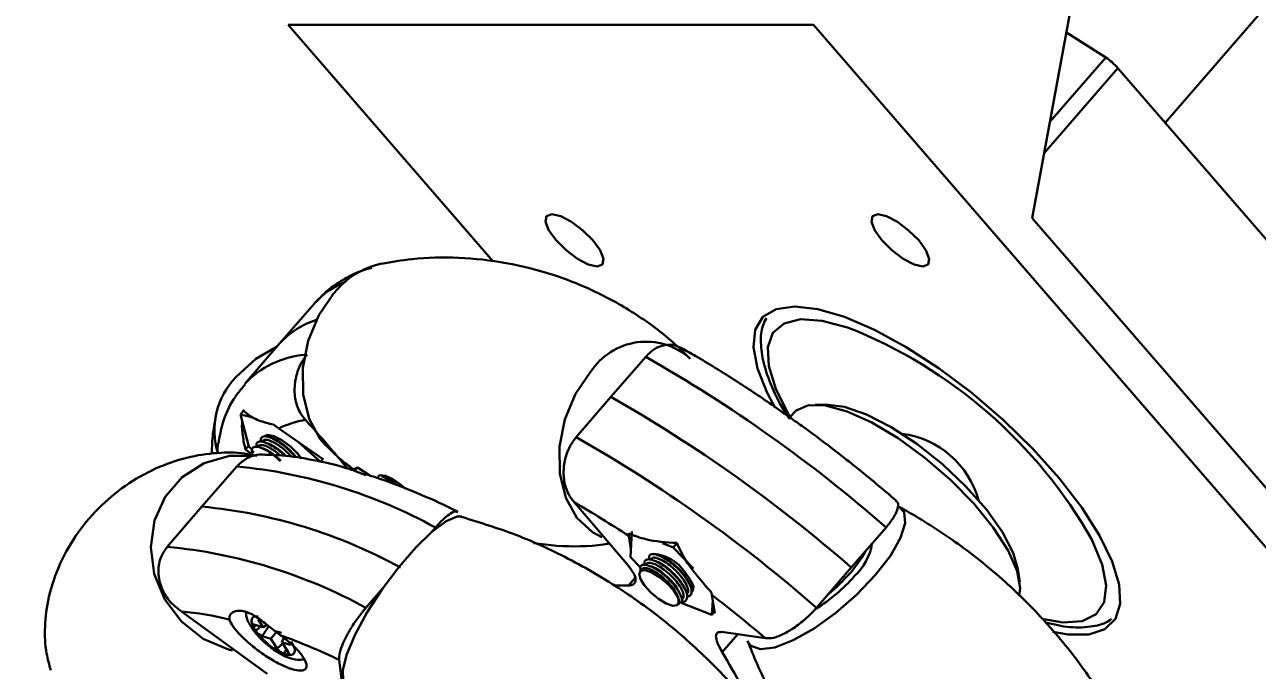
# Model space of a CAD drawing. Header units: millimetres. Extents: x 786 to 1380, y -734 to -314.
# Drawn here: x 928.73 to 958.05, y -459.8 to -444.45 of the extents above; entities that cross this region are included whole.
import ezdxf

# ---------------------------------------------------------------- set-up
doc = ezdxf.new("R2010")
doc.units = ezdxf.units.MM
doc.header["$PDSIZE"] = -1
doc.layers.add('粗实线层', color=7, linetype='Continuous', lineweight=15)
doc.dimstyles.new('ISO-25', dxfattribs={"dimtxt": 2.5, "dimasz": 2.5, "dimexe": 1.25, "dimexo": 0.625, "dimtad": 1, "dimtxsty": 'Standard', "dimcen": 2.5, "dimadec": 0, "dimazin": 0, "dimtfac": 1, "dimtmove": 0, "dimatfit": 3, "dimfxl": 1, "dimarcsym": 0})

# ---------------------------------------------------------------- blocks, each defined once
blk = doc.blocks.new('*D119')
at = {"layer": 'Defpoints', "color": 0, "transparency": 16777216}
for p in [(979.669, -367.216), (886.729, -550.315), (979.686, -550.307)]:
    blk.add_point(p, dxfattribs=at)
at = {"layer": '粗实线层', "color": 0, "lineweight": -2, "transparency": 16777216}
for p, q in [((979.669, -367.216), (884.712, -367.225)), ((886.713, -371.304), (886.72, -455.204)), ((886.728, -546.235), (886.721, -462.335)), ((979.686, -550.307), (884.729, -550.315))]:
    blk.add_line(p, q, dxfattribs=at)
at = {"layer": '粗实线层', "color": 0, "transparency": 16777216}
for points in [[(887.393, -371.304), (886.033, -371.304), (886.712, -367.224)], [(887.408, -546.235), (886.048, -546.235), (886.729, -550.315)]]:
    blk.add_solid(points, dxfattribs=at)
at = {"layer": '粗实线层', "color": 0, "lineweight": 15, "transparency": 16777216, "insert": (886.721, -458.77), "char_height": 3.5, "attachment_point": 5}
blk.add_mtext('366,18', dxfattribs=at)

msp = doc.modelspace()

# ---------------------------------------------------------------- linework, layer by layer
at = {"layer": '粗实线层', "color": 8, "linetype": 'Continuous', "lineweight": 30}
for p, q in [((955.8612, -446.7848), (964.2482, -437.1003)), ((953.1193, -446.7659), (954.4455, -445.2346)), ((954.7352, -445.4846), (952.983, -447.5079)), ((943.2493, -457.6072), (943.0933, -457.7874)), ((934.1746, -458.7849), (934.2362, -458.728)), ((934.2281, -458.8663), (934.3425, -458.7606)), ((934.5349, -458.7522), (934.3819, -458.9893)), ((934.738, -459.2853), (934.8678, -459.1655)), ((935.0479, -459.1936), (935.0838, -459.138)), ((945.6943, -458.945), (945.3253, -459.371)), ((934.959, -459.3043), (934.8919, -459.4083)), ((934.9702, -459.4323), (935.0061, -459.3767))]:
    msp.add_line(p, q, dxfattribs=at)
at = {"layer": '粗实线层', "color": 7, "linetype": 'Continuous', "lineweight": 30}
for p, q in [((954.8361, -437.4202), (952.6996, -449.0504)), ((939.8725, -450.087), (934.9944, -444.4542)), ((934.9944, -444.4542), (947.4944, -444.4542)), ((947.4944, -444.4542), (961.579, -460.7177)), ((954.4455, -445.2346), (953.5099, -444.6398)), ((963.9733, -456.1518), (954.7352, -445.4846)), ((952.6996, -449.0504), (962.1914, -460.0106)), ((935.62, -451.0822), (934.7931, -452.037)), ((935.6409, -451.0584), (935.62, -451.0822)), ((934.7931, -452.037), (933.9661, -452.9919)), ((943.502, -452.3493), (942.6751, -453.3041)), ((942.6751, -453.3041), (941.8482, -454.2589)), ((933.8618, -453.7233), (933.9296, -453.645)), ((947.8428, -453.4875), (947.5366, -453.4875)), ((934.062, -454.4844), (933.8618, -453.7233)), ((933.8618, -453.7233), (934.1368, -453.7818)), ((947.0377, -453.6698), (946.9019, -453.8266)), ((934.7743, -454.0536), (934.6491, -453.9601)), ((935.8358, -454.7922), (934.7743, -454.0536)), ((934.0572, -454.4661), (933.9833, -454.5515)), ((934.1415, -454.5555), (934.062, -454.4844)), ((935.2412, -454.3764), (935.7674, -454.8474)), ((933.9833, -454.5515), (934.1085, -454.645)), ((934.1826, -454.5948), (934.155, -454.6266)), ((935.7674, -454.8474), (935.8177, -454.7894)), ((932.9466, -455.9117), (933.7735, -454.9569)), ((936.644, -454.9795), (936.5245, -455.0372)), ((936.5489, -455.0547), (936.8468, -455.1643)), ((936.644, -454.9795), (936.5762, -455.0578)), ((936.9405, -455.1722), (936.644, -454.9795)), ((932.9466, -455.9117), (932.1197, -456.8665)), ((941.8077, -455.8117), (943.0955, -457.3215)), ((938.3985, -456.5231), (938.4994, -456.4065)), ((943.0939, -456.5505), (943.0994, -456.6073)), ((943.1418, -457.1094), (943.1747, -456.4999)), ((948.3943, -457.3617), (949.2212, -456.4069)), ((943.0994, -456.6073), (943.152, -456.9198)), ((943.9063, -456.7838), (944.1592, -456.8819)), ((944.1592, -456.8819), (944.2455, -456.7822)), ((944.1592, -456.8819), (944.6381, -457.381)), ((943.3719, -457.3492), (943.1418, -457.1094)), ((943.4155, -457.3956), (943.3665, -457.4522)), ((948.3943, -457.3617), (947.5674, -458.3166)), ((952.4006, -457.6999), (952.3568, -457.3968)), ((936.8456, -458.3162), (937.2528, -457.846)), ((943.0933, -457.7874), (942.7359, -457.7838)), ((945.0749, -458.0089), (945.0695, -457.9521)), ((945.1483, -458.4443), (945.0749, -458.0089)), ((944.2736, -458.2378), (944.3196, -458.1848)), ((944.38, -458.1928), (944.2942, -458.1814)), ((945.0778, -458.483), (944.35, -458.2006)), ((945.0965, -458.137), (945.0778, -458.483)), ((934.4946, -459.8846), (932.4563, -458.4044)), ((934.2831, -458.5931), (934.406, -458.7801)), ((945.0778, -458.483), (945.1423, -458.4086)), ((945.122, -458.4319), (945.1483, -458.4443)), ((934.1405, -458.8055), (934.1457, -458.8129)), ((934.1746, -458.7849), (934.2245, -458.8608)), ((934.406, -458.7801), (934.2036, -458.718)), ((934.2245, -458.8608), (934.2281, -458.8663)), ((934.406, -458.7801), (934.4932, -458.7204)), ((934.5843, -459.0514), (934.7262, -458.8783)), ((934.8406, -458.9134), (934.6672, -458.8602)), ((945.3077, -458.891), (946.354, -459.0372)), ((934.3819, -458.9893), (934.5843, -459.0514)), ((934.5843, -459.0514), (934.738, -459.2853)), ((934.8455, -459.1315), (934.895, -459.0296)), ((934.9992, -459.3655), (934.8455, -459.1315)), ((934.8455, -459.1315), (935.0479, -459.1936)), ((935.0769, -459.1267), (935.0733, -459.1212)), ((934.853, -459.3909), (934.8919, -459.4083)), ((934.8919, -459.4083), (934.9702, -459.4323)), ((934.9702, -459.4323), (934.9999, -459.4359)), ((936.213, -459.5567), (936.3226, -460.4453))]:
    msp.add_line(p, q, dxfattribs=at)
at = {"layer": '粗实线层', "color": 7, "linetype": 'Continuous', "lineweight": 30, "flags": 128}
for points in [[(941.2733, -448.962), (941.4815, -449.0091), (941.7396, -449.1433), (942.0083, -449.344), (942.2466, -449.5808), (942.4184, -449.8175), (942.4974, -450.0183), (942.4716, -450.1524), (942.345, -450.1995), (942.1368, -450.1524), (941.8787, -450.0183), (941.61, -449.8175), (941.3716, -449.5808), (941.1999, -449.344), (941.1209, -449.1433), (941.1467, -449.0091), (941.2733, -448.962)], [(950.095, -450.1995), (949.8868, -450.1524), (949.6287, -450.0183), (949.36, -449.8175), (949.1216, -449.5808), (948.9499, -449.344), (948.8709, -449.1433), (948.8967, -449.0091), (949.0233, -448.962), (949.2315, -449.0091), (949.4896, -449.1433), (949.7583, -449.344), (949.9966, -449.5808), (950.1684, -449.8175), (950.2474, -450.0183), (950.2216, -450.1524), (950.095, -450.1995)], [(936.0875, -450.8363), (935.7268, -451.3601), (935.4731, -451.967), (935.3451, -452.6121), (935.3523, -453.2474), (935.4942, -453.826), (935.7603, -454.3048), (935.8884, -454.4511)], [(946.5793, -453.5592), (946.3941, -453.2096), (946.1607, -452.625), (946.0646, -452.1188), (946.1087, -451.7071), (946.2917, -451.4032), (946.6078, -451.2169), (947.0467, -451.1541)], [(947.0467, -451.1541), (947.5943, -451.2169), (948.2331, -451.4032), (948.9425, -451.7071), (949.6997, -452.1188), (950.4804, -452.625), (951.2594, -453.2096), (952.0118, -453.8536), (952.7134, -454.5364), (953.3415, -455.2361), (953.8761, -455.9302), (954.3, -456.5963), (954.5994, -457.2131), (954.7649, -457.7607), (954.791, -458.2215), (954.6769, -458.5807), (954.4264, -458.8268), (954.0474, -458.9519), (953.5521, -458.9519), (953.1855, -458.887)], [(933.7608, -452.825), (934.2298, -452.3982), (934.7347, -452.1044)], [(942.4562, -456.6354), (942.2363, -456.5211), (941.8657, -456.1776), (941.5996, -455.6988), (941.4577, -455.1202), (941.4505, -454.4849), (941.5785, -453.8398), (941.8322, -453.2329), (942.1929, -452.7091)], [(947.0377, -453.6698), (947.0848, -453.6231), (947.3722, -453.5001), (947.7832, -453.5088), (948.2956, -453.6489), (948.8818, -453.9127), (949.5102, -454.2861), (950.1469, -454.7489), (950.7576, -455.2762), (951.3094, -455.8395)], [(952.3568, -457.3968), (952.2466, -457.0123), (951.9905, -456.5188), (951.6082, -455.9817), (951.1218, -455.4321), (950.5596, -454.9021), (949.9543, -454.4224), (949.341, -454.0209), (948.7555, -453.7209), (948.2316, -453.5399), (947.8428, -453.4875)], [(935.3171, -454.7639), (935.2289, -454.6535), (935.0493, -454.4786), (934.8493, -454.3322), (934.6592, -454.2367), (934.5081, -454.2064), (934.4234, -454.2404)], [(933.6712, -459.3343), (933.5761, -459.3095), (932.9774, -459.0511), (932.4592, -458.6439), (932.06, -458.1178), (931.8096, -457.5121), (931.7263, -456.8715), (931.8165, -456.2437), (932.0733, -455.6752), (932.4778, -455.2081), (933, -454.877), (933.6012, -454.7066), (934.1621, -454.7001)], [(937.774, -455.4741), (937.6685, -455.3824), (937.4835, -455.2552), (937.3132, -455.1783), (937.1836, -455.1633), (937.127, -455.1924)], [(949.533, -455.9188), (949.6513, -456.0424), (949.6789, -456.3015), (949.5666, -456.6559), (949.3227, -457.0793), (948.9654, -457.5404)], [(951.3094, -455.8395), (951.7725, -456.4085), (952.122, -456.9525), (952.339, -457.4422), (952.4118, -457.8511), (952.3894, -458.0304)], [(939.1293, -456.1478), (939.0197, -456.1449), (938.7548, -456.2556), (938.4171, -456.5069), (938.0318, -456.8798), (937.6272, -457.347), (937.2336, -457.8735), (936.8799, -458.4206), (936.5926, -458.9474), (936.3928, -459.415), (936.2955, -459.7888), (936.3077, -460.0409), (936.3327, -460.0895)], [(948.7352, -456.9681), (948.6555, -457.1158), (948.3915, -457.4716)], [(944.2942, -458.1814), (944.2528, -458.2547), (944.1455, -458.2657), (943.9886, -458.2126), (943.8061, -458.1035), (943.6257, -457.9551), (943.4749, -457.79), (943.3767, -457.6332), (943.3459, -457.5086), (943.3874, -457.4353), (943.4947, -457.4243), (943.6515, -457.4774), (943.834, -457.5865), (944.0144, -457.7349), (944.1652, -457.9001), (944.2635, -458.0569), (944.2942, -458.1814)], [(943.3842, -457.4515), (943.3683, -457.3538), (943.4119, -457.2969), (943.5097, -457.2925), (943.6501, -457.3417), (943.8166, -457.4397), (943.9896, -457.576), (944.1493, -457.7363), (944.277, -457.9032), (944.3573, -458.0587), (944.38, -458.1928), (944.38, -458.1928)], [(944.6176, -457.917), (944.6222, -457.9112), (944.6359, -457.8076), (944.5721, -457.6558), (944.4404, -457.4791)], [(948.9654, -457.5404), (948.5212, -458.0049), (948.023, -458.4383), (947.5077, -458.8086), (947.0136, -459.0883), (946.5773, -459.2566), (946.2311, -459.301), (946.0008, -459.2183), (945.9265, -459.1117)], [(948.3915, -457.4716), (948.0361, -457.831), (947.8567, -457.9826)], [(934.1553, -458.7374), (934.1559, -458.73), (934.1582, -458.724), (934.1622, -458.7193), (934.1677, -458.7161), (934.1747, -458.7143), (934.1831, -458.714), (934.1928, -458.7153), (934.2036, -458.718)], [(934.9999, -459.4359), (935.0079, -459.4335), (935.0138, -459.4289), (935.0174, -459.4222), (935.0185, -459.4138), (935.0172, -459.4036), (935.0135, -459.392), (935.0075, -459.3792), (934.9992, -459.3655)]]:
    msp.add_lwpolyline(points, dxfattribs=at)
at = {"layer": '粗实线层', "color": 8, "linetype": 'Continuous', "lineweight": 30, "flags": 128}
for points in [[(948.305, -451.6503), (947.7016, -451.4913), (947.1891, -451.4587), (946.7938, -451.5563), (946.5299, -451.7805), (946.4069, -452.1233), (946.4293, -452.5723), (946.5964, -453.1112), (946.902, -453.7205), (946.9549, -453.8098)], [(952.931, -458.5825), (953.4283, -458.663), (953.8842, -458.6304), (954.2154, -458.4687), (954.4097, -458.1839), (954.4602, -457.7863), (954.365, -457.2901), (954.1277, -456.7133), (954.124, -456.7061)]]:
    msp.add_lwpolyline(points, dxfattribs=at)
at = {"layer": '粗实线层', "color": 7, "linetype": 'Continuous', "lineweight": 30}
for centre, radius, start, end in [((953.7112, -446.3784), 1.3592, 41.11748, 57.30245), ((937.653, -452.0882), 2.0044, 102.61325, 141.35304), ((936.2593, -453.3518), 1.9694, 107.4639, 138.11735), ((944.0415, -462.434), 11.5959, 29.60121, 68.42822), ((943.5133, -453.5631), 1.5725, 48.56588, 147.10628), ((926.2969, -482.6592), 34.8527, 48.87143, 60.41892), ((935.0511, -454.092), 1.8083, 135.52187, 197.88192), ((925.4699, -483.614), 34.8527, 48.87143, 60.41892), ((935.8117, -456.1808), 2.3667, 99.80984, 115.99761), ((949.3338, -456.3267), 2.1616, 15.36172, 82.85149), ((924.643, -484.5689), 34.8527, 48.87143, 60.41892), ((932.6388, -467.0844), 12.1805, 61.23949, 84.65456), ((931.8119, -468.0392), 12.1805, 61.23949, 84.65456), ((927.8874, -479.8574), 27.7844, 56.80433, 59.93303), ((930.985, -468.9941), 12.1805, 61.23949, 84.65456), ((947.5796, -456.5811), 1.323, 312.2817, 350.70239), ((943.6115, -458.0222), 0.991, 33.23573, 85.19791), ((945.4712, -454.9602), 3.9686, 301.60025, 319.07395), ((923.6773, -485.9353), 35.1816, 49.8672, 52.54018), ((931.8598, -465.5575), 7.178, 75.99325, 85.23329), ((934.4313, -458.7322), 0.2435, 213.41471, 217.81217), ((934.5023, -458.6809), 0.331, 217.28963, 248.66646), ((929.1082, -474.4492), 16.5004, 64.49552, 69.7972), ((934.9273, -459.2256), 0.1794, 28.06692, 33.45958), ((935.0445, -459.1719), 0.0513, 342.1088, 36.74197), ((935.032, -459.0805), 0.3582, 214.86873, 240.03442)]:
    msp.add_arc(centre, radius, start, end, dxfattribs=at)
at = {"layer": '粗实线层', "color": 8, "linetype": 'Continuous', "lineweight": 30}
for centre, radius, start, end in [((937.0375, -452.3341), 1.8915, 111.19839, 137.59058), ((935.5685, -454.489), 2.1927, 94.68369, 137.06558), ((934.2576, -458.7316), 0.1379, 200.63302, 257.62572), ((934.2626, -458.7546), 0.1291, 210.5891, 259.43921)]:
    msp.add_arc(centre, radius, start, end, dxfattribs=at)
at = {"layer": '粗实线层', "color": 7, "linetype": 'Continuous', "lineweight": 30}
for points, knots in [([(944.5572, -452.3943), (944.4387, -452.2767), (944.0725, -451.9132), (943.35, -451.3679), (942.3774, -450.8086), (941.3114, -450.3792), (940.1905, -450.0953), (939.0555, -449.9722), (938.0502, -449.99), (937.4564, -450.0965), (937.2157, -450.1396)], [0, 0, 0, 0, 0.0651614, 0.2014313, 0.3407143, 0.4819676, 0.6238629, 0.7652237, 0.9048284, 1, 1, 1, 1]), ([(936.9896, -450.2373), (936.9475, -450.2468), (936.7087, -450.3012), (936.3226, -450.4958), (935.9139, -450.764), (935.7234, -450.9808), (935.6592, -451.0538)], [0, 0, 0, 0, 0.0798354, 0.4524966, 0.8155821, 1, 1, 1, 1]), ([(946.3763, -451.429), (946.3459, -451.4846), (946.2501, -451.6594), (946.2298, -452.0234), (946.292, -452.5063), (946.498, -453.07), (946.7122, -453.5163), (946.8872, -453.7753), (946.9131, -453.8137)], [0, 0, 0, 0, 0.089558, 0.2815801, 0.4921654, 0.7231671, 0.9589566, 1, 1, 1, 1]), ([(943.502, -452.3493), (943.5724, -452.2808), (943.713, -452.1438), (943.9612, -452.0569), (944.1852, -452.0541), (944.3048, -452.1248), (944.3543, -452.1541)], [0, 0, 0, 0, 0.266686, 0.5331207, 0.8065454, 1, 1, 1, 1]), ([(946.9291, -453.7902), (946.7688, -453.676), (946.3204, -453.3564), (945.5734, -452.8698), (944.8741, -452.4339), (944.47, -452.2099), (944.3578, -452.1476)], [0, 0, 0, 0, 0.1860966, 0.5207373, 0.8668207, 1, 1, 1, 1]), ([(935.4085, -453.8488), (935.3755, -453.8104), (935.3085, -453.7325), (935.2333, -453.5862), (935.1788, -453.4209), (935.1504, -453.2436), (935.1479, -453.0573), (935.1708, -452.8756), (935.2178, -452.6988), (935.2822, -452.5445), (935.3599, -452.4074), (935.419, -452.3335), (935.449, -452.296)], [0, 0, 0, 0, 0.10633847, 0.21571949, 0.3220759, 0.43171738, 0.53442264, 0.64054659, 0.73619451, 0.83502334, 0.91645993, 1, 1, 1, 1]), ([(933.9715, -453.0055), (933.8757, -453.1211), (933.6494, -453.394), (933.4338, -453.8774), (933.3664, -454.2476), (933.3361, -454.4142)], [0, 0, 0, 0, 0.2876869, 0.6793358, 1, 1, 1, 1]), ([(934.6491, -453.9601), (934.5887, -453.9466), (934.4676, -453.9195), (934.2991, -453.8631), (934.1438, -453.7914), (934.0147, -453.7085), (933.9507, -453.6396), (933.9225, -453.6093)], [0, 0, 0, 0, 0.2059417, 0.4125891, 0.6222476, 0.8334972, 1, 1, 1, 1]), ([(933.2699, -453.8132), (933.2395, -453.9716), (933.1868, -454.2458), (933.1844, -454.5368), (933.1834, -454.6597)], [0, 0, 0, 0, 0.5777947, 1, 1, 1, 1]), ([(933.9036, -453.8823), (933.9024, -453.8986), (933.8928, -454.0254), (933.913, -454.1914), (933.9434, -454.3955), (933.97, -454.4995), (933.9833, -454.5515)], [0, 0, 0, 0, 0.0609021, 0.4748428, 0.7369819, 1, 1, 1, 1]), ([(936.4006, -455.0006), (936.2883, -454.8631), (935.9657, -454.468), (935.6284, -454.0932), (935.4085, -453.8488)], [0, 0, 0, 0, 0.34791072, 1, 1, 1, 1]), ([(949.4504, -455.7578), (949.1406, -455.4955), (948.6773, -455.1034), (947.9431, -454.5311), (947.4135, -454.1292), (947.0397, -453.8676), (946.9291, -453.7902)], [0, 0, 0, 0, 0.3761727, 0.5624549, 0.8705305, 1, 1, 1, 1]), ([(934.3596, -454.3757), (934.3563, -454.3676), (934.3359, -454.3185), (934.3573, -454.2647), (934.4259, -454.23), (934.55, -454.2532), (934.7089, -454.3286), (934.8842, -454.4497), (935.0494, -454.5938), (935.135, -454.696), (935.1736, -454.7422)], [0, 0, 0, 0, 0.0279428, 0.1702043, 0.312526, 0.4549728, 0.5975979, 0.7401762, 0.8825887, 1, 1, 1, 1]), ([(934.5056, -454.2249), (934.5081, -454.2209), (934.5117, -454.215), (934.5184, -454.2119), (934.5205, -454.2109)], [0, 0, 0, 0, 0.6805259, 1, 1, 1, 1]), ([(933.3275, -454.413), (933.323, -454.4458), (933.3127, -454.5224), (933.3158, -454.5993), (933.3278, -454.6402), (933.3279, -454.6404)], [0, 0, 0, 0, 0.4268456, 0.996036, 1, 1, 1, 1]), ([(934.1537, -454.6494), (934.1492, -454.6403), (934.1234, -454.5879), (934.1347, -454.5258), (934.1913, -454.48), (934.3056, -454.4911), (934.4575, -454.5558), (934.6367, -454.6692), (934.7542, -454.7747), (934.8148, -454.8291)], [0, 0, 0, 0, 0.0336537, 0.1927747, 0.3518943, 0.5110883, 0.6704277, 0.8299659, 1, 1, 1, 1]), ([(934.2568, -454.5091), (934.2494, -454.484), (934.2307, -454.421), (934.2703, -454.3683), (934.3624, -454.3564), (934.5022, -454.4004), (934.6688, -454.4957), (934.8152, -454.6028), (934.8917, -454.6799), (934.9149, -454.7032)], [0, 0, 0, 0, 0.1084203, 0.2727555, 0.4368894, 0.6008867, 0.7648186, 0.9287619, 1, 1, 1, 1]), ([(934.2898, -454.4711), (934.2933, -454.4677), (934.3004, -454.4604), (934.32, -454.4505), (934.3458, -454.4459), (934.3771, -454.4474), (934.4118, -454.4531), (934.4513, -454.4647), (934.4946, -454.4821), (934.5401, -454.5033), (934.5886, -454.5301), (934.6388, -454.5616), (934.6898, -454.5962), (934.7414, -454.6354), (934.7851, -454.6712), (934.8031, -454.6872), (934.8084, -454.6919)], [0, 0, 0, 0, 0.0535347, 0.1122305, 0.2257939, 0.2840614, 0.3427575, 0.4563212, 0.5145889, 0.5732851, 0.6868487, 0.7451164, 0.8038127, 0.917376, 0.9756436, 1, 1, 1, 1]), ([(934.3973, -454.3477), (934.3989, -454.3456), (934.407, -454.3355), (934.4253, -454.3274), (934.4511, -454.323), (934.4808, -454.3227), (934.5159, -454.3286), (934.5553, -454.3404), (934.5975, -454.3561), (934.6433, -454.3775), (934.6916, -454.4043), (934.7413, -454.4345), (934.7926, -454.4694), (934.8441, -454.5083), (934.8954, -454.5498), (934.9461, -454.5945), (934.9946, -454.6415), (935.0342, -454.6818), (935.0593, -454.7108), (935.0734, -454.7271)], [0, 0, 0, 0, 0.0228083, 0.1131495, 0.1595021, 0.2061956, 0.2965363, 0.3428887, 0.3895821, 0.4799226, 0.5262749, 0.5729682, 0.663309, 0.7096615, 0.7563548, 0.8466961, 0.8930488, 0.9397424, 1, 1, 1, 1]), ([(934.4033, -454.5305), (934.4048, -454.531), (934.4162, -454.5343), (934.4407, -454.545), (934.4859, -454.5656), (934.5345, -454.5926), (934.5846, -454.6241), (934.6356, -454.6588), (934.6873, -454.6978), (934.7385, -454.7402), (934.7794, -454.7761), (934.8066, -454.8022), (934.8213, -454.8163)], [0, 0, 0, 0, 0.0137478, 0.1024782, 0.1918611, 0.3647955, 0.4535254, 0.5429078, 0.7158422, 0.8045721, 0.8939545, 1, 1, 1, 1]), ([(934.5205, -454.4104), (934.5295, -454.4139), (934.5494, -454.4216), (934.5932, -454.4422), (934.6416, -454.4688), (934.6918, -454.5004), (934.7427, -454.5351), (934.7945, -454.5741), (934.8457, -454.6164), (934.8863, -454.6525), (934.9194, -454.6828), (934.9381, -454.7025), (934.9429, -454.7075)], [0, 0, 0, 0, 0.07333631, 0.16204958, 0.33368936, 0.42175502, 0.51046836, 0.68210882, 0.77017482, 0.85888852, 0.96414448, 1, 1, 1, 1]), ([(934.6085, -454.2796), (934.5987, -454.2763), (934.579, -454.2697), (934.5596, -454.2631), (934.5499, -454.2599)], [0, 0, 0, 0, 0.49991691, 1, 1, 1, 1]), ([(934.6095, -454.2806), (934.6137, -454.2818), (934.6276, -454.2857), (934.655, -454.2974), (934.7002, -454.3182), (934.7488, -454.3451), (934.7989, -454.3766), (934.8499, -454.4113), (934.9016, -454.4503), (934.9528, -454.4927), (934.9936, -454.5287), (935.0453, -454.5774), (935.0945, -454.6283), (935.1379, -454.6778), (935.1672, -454.7129), (935.1831, -454.7351), (935.19, -454.7447)], [0, 0, 0, 0, 0.02625, 0.0877499, 0.149702, 0.2695656, 0.3310657, 0.3930181, 0.512882, 0.5743824, 0.636335, 0.7098383, 0.8296995, 0.8911983, 0.9531495, 1, 1, 1, 1]), ([(935.8858, -454.4416), (936.0017, -454.561), (936.2003, -454.7655), (936.4385, -454.9401), (936.5376, -455.0128)], [0, 0, 0, 0, 0.5837623, 1, 1, 1, 1]), ([(941.8482, -454.2589), (941.7875, -454.3418), (941.6662, -454.5076), (941.5651, -454.8225), (941.5365, -455.1509), (941.5922, -455.4726), (941.6994, -455.69), (941.7857, -455.787), (941.8077, -455.8117)], [0, 0, 0, 0, 0.1762442, 0.3523225, 0.5330201, 0.7249747, 0.929937, 1, 1, 1, 1]), ([(934.2503, -454.706), (934.1801, -454.6897), (933.8958, -454.6237), (933.3671, -454.617), (932.6568, -454.7077), (931.9174, -454.95), (931.1964, -455.3381), (930.5374, -455.866), (929.9784, -456.5132), (929.5514, -457.2521), (929.2899, -458.0135), (929.197, -458.7352), (929.2146, -459.3182), (929.3133, -459.6675), (929.3513, -459.8022)], [0, 0, 0, 0, 0.0254225, 0.1029223, 0.1903414, 0.2846698, 0.3833826, 0.4847825, 0.5875567, 0.6903121, 0.7919365, 0.8779662, 0.9529531, 1, 1, 1, 1]), ([(934.4851, -454.6839), (934.4246, -454.6777), (934.2506, -454.6596), (933.9905, -454.7553), (933.8418, -454.8934), (933.7735, -454.9569)], [0, 0, 0, 0, 0.2235356, 0.6434515, 1, 1, 1, 1]), ([(936.5145, -455.0368), (936.4698, -455.0223), (936.1507, -454.9194), (935.5943, -454.8004), (934.9613, -454.6902), (934.6069, -454.6807), (934.4854, -454.6774)], [0, 0, 0, 0, 0.06065519, 0.43292495, 0.80556827, 1, 1, 1, 1]), ([(935.2001, -454.6256), (935.2054, -454.6318), (935.2313, -454.6626), (935.2632, -454.7062), (935.2895, -454.7451), (935.2979, -454.7592), (935.2991, -454.7611)], [0, 0, 0, 0, 0.13808877, 0.67850942, 0.95579073, 1, 1, 1, 1]), ([(936.5149, -455.0361), (936.5168, -455.0355), (936.5408, -455.0281), (936.5451, -455.042), (936.549, -455.0547)], [0, 0, 0, 0, 0.0815728, 1, 1, 1, 1]), ([(939.037, -456.0339), (939, -456.015), (938.6625, -455.8429), (938.0467, -455.5789), (937.3539, -455.2986), (936.9688, -455.1801), (936.8543, -455.1448)], [0, 0, 0, 0, 0.04824164, 0.43968182, 0.83334216, 1, 1, 1, 1]), ([(937.2804, -455.207), (937.2709, -455.2038), (937.252, -455.1975), (937.2333, -455.1912), (937.224, -455.1881)], [0, 0, 0, 0, 0.4998891, 1, 1, 1, 1]), ([(937.5597, -455.394), (937.5248, -455.3657), (937.4323, -455.2907), (937.3124, -455.2203), (937.2477, -455.2004), (937.228, -455.1944)], [0, 0, 0, 0, 0.2967384, 0.7863654, 1, 1, 1, 1]), ([(937.6023, -455.4105), (937.5765, -455.3882), (937.5002, -455.3221), (937.3841, -455.2493), (937.3128, -455.2228), (937.2835, -455.2119)], [0, 0, 0, 0, 0.2307179, 0.6836473, 1, 1, 1, 1]), ([(949.4427, -455.7671), (949.4639, -455.7809), (949.5215, -455.8184), (949.5012, -455.9716), (949.4018, -456.1823), (949.2781, -456.3362), (949.2212, -456.4069)], [0, 0, 0, 0, 0.1770304, 0.4793665, 0.7609277, 1, 1, 1, 1]), ([(955.5103, -462.6838), (955.4362, -462.4991), (955.1837, -461.8694), (954.6418, -460.8346), (953.8414, -459.6223), (952.9097, -458.5061), (951.8675, -457.5016), (950.7469, -456.6384), (949.9439, -456.1388), (949.5336, -455.9193), (949.5201, -455.9121)], [0, 0, 0, 0, 0.0650864, 0.2218465, 0.379104, 0.5360292, 0.692316, 0.8476856, 0.9949982, 1, 1, 1, 1]), ([(938.4994, -456.4065), (938.5648, -456.3353), (938.6955, -456.193), (938.8648, -456.0653), (938.9838, -456.0101), (939.0191, -456.0346), (939.0321, -456.0437)], [0, 0, 0, 0, 0.2760341, 0.5518081, 0.8348171, 1, 1, 1, 1]), ([(946.6012, -461.4546), (946.4854, -461.2925), (946.0834, -460.7292), (945.2986, -459.8321), (944.2142, -458.8163), (943.0265, -457.9254), (941.7565, -457.1737), (940.4546, -456.5644), (939.5561, -456.2885), (939.1234, -456.1556)], [0, 0, 0, 0, 0.0641461, 0.2228627, 0.3817883, 0.5401316, 0.6977273, 0.8544256, 1, 1, 1, 1]), ([(944.2419, -456.7747), (943.9891, -456.7578), (943.574, -456.7302), (943.2289, -456.601), (943.0939, -456.5505)], [0, 0, 0, 0, 0.6088198, 1, 1, 1, 1]), ([(932.4563, -458.4044), (932.3536, -458.3229), (932.1482, -458.1598), (931.9569, -457.8118), (931.8909, -457.4461), (931.9476, -457.1112), (932.0655, -456.9435), (932.1197, -456.8665)], [0, 0, 0, 0, 0.2157744, 0.4317613, 0.6405164, 0.834927, 1, 1, 1, 1]), ([(940.837, -456.7781), (941.0214, -456.8016), (941.5789, -456.8727), (942.1914, -456.8604), (942.5932, -456.7952), (942.6401, -456.7875)], [0, 0, 0, 0, 0.3039756, 0.9188029, 1, 1, 1, 1]), ([(945.0695, -457.9521), (944.8005, -457.6526), (944.4775, -457.293), (944.2757, -456.8488), (944.2419, -456.7746)], [0, 0, 0, 0, 0.8329056, 1, 1, 1, 1]), ([(943.4783, -457.2754), (943.477, -457.2719), (943.4618, -457.2292), (943.4892, -457.1834), (943.5632, -457.1542), (943.6925, -457.1838), (943.8539, -457.2648), (944.0307, -457.3902), (944.2014, -457.5461), (944.3464, -457.7156), (944.4484, -457.8801), (944.4966, -458.0234), (944.4798, -458.1241), (944.4352, -458.1752), (944.3848, -458.1742), (944.3768, -458.174)], [0, 0, 0, 0, 0.0077637, 0.0963637, 0.1849944, 0.2736966, 0.3625066, 0.4513262, 0.5400369, 0.6286738, 0.7172753, 0.805883, 0.8945388, 0.9832821, 1, 1, 1, 1]), ([(943.59, -457.168), (943.5857, -457.1394), (943.5764, -457.0768), (943.6352, -457.0355), (943.7443, -457.042), (943.8951, -457.1036), (944.0679, -457.2127), (944.2433, -457.3583), (944.4008, -457.5247), (944.5216, -457.6937), (944.5919, -457.8474), (944.6011, -457.9668), (944.5592, -458.0409), (944.4927, -458.0484), (944.4643, -458.0515)], [0, 0, 0, 0, 0.0725299, 0.1589129, 0.2452152, 0.3314731, 0.4177267, 0.5040168, 0.5903826, 0.6768566, 0.7633023, 0.8496474, 0.9359264, 1, 1, 1, 1]), ([(943.6331, -457.1512), (943.647, -457.1396), (943.6772, -457.1145), (943.7809, -457.1335), (943.918, -457.1963), (944.0734, -457.3015), (944.227, -457.4363), (944.3612, -457.5865), (944.4609, -457.7365), (944.5107, -457.8672), (944.5165, -457.9564), (944.4864, -457.982), (944.477, -457.99)], [0, 0, 0, 0, 0.09093716, 0.19843422, 0.30593134, 0.41342832, 0.52092496, 0.62842114, 0.73591712, 0.84341342, 0.95091026, 1, 1, 1, 1]), ([(943.8594, -457.0868), (943.8501, -457.0837), (943.8315, -457.0774), (943.8133, -457.0713), (943.8041, -457.0683)], [0, 0, 0, 0, 0.499882, 1, 1, 1, 1]), ([(943.8635, -457.0909), (943.8704, -457.0927), (943.9155, -457.1047), (944.0282, -457.1717), (944.183, -457.2857), (944.3307, -457.4283), (944.4415, -457.5601), (944.4807, -457.6341), (944.495, -457.661)], [0, 0, 0, 0, 0.0383288, 0.2486517, 0.4589736, 0.6692948, 0.8796162, 1, 1, 1, 1]), ([(943.0955, -457.3215), (943.1451, -457.3882), (943.2442, -457.5216), (943.2791, -457.6715), (943.2268, -457.7657), (943.134, -457.7808), (943.0933, -457.7874)], [0, 0, 0, 0, 0.2650185, 0.5300949, 0.7933657, 1, 1, 1, 1]), ([(943.4199, -457.3991), (943.4214, -457.3947), (943.4301, -457.3692), (943.4967, -457.3664), (943.612, -457.3974), (943.7593, -457.478), (943.9158, -457.595), (944.0645, -457.7373), (944.1878, -457.8893), (944.2706, -458.0341), (944.2971, -458.1294), (944.2948, -458.1716), (944.2942, -458.1814)], [0, 0, 0, 0, 0.02426533, 0.14177713, 0.25928928, 0.37680093, 0.49431229, 0.61182393, 0.72933617, 0.84684877, 0.96436138, 1, 1, 1, 1]), ([(943.527, -457.2754), (943.5285, -457.271), (943.5373, -457.2455), (943.6039, -457.2427), (943.7192, -457.2737), (943.8665, -457.3542), (944.0229, -457.4712), (944.1717, -457.6135), (944.2948, -457.7654), (944.3783, -457.9108), (944.4029, -458.0046), (944.4027, -458.0751), (944.3848, -458.0987), (944.3719, -458.1158)], [0, 0, 0, 0, 0.0221969, 0.129687, 0.2371756, 0.3446641, 0.4521529, 0.5596422, 0.6671318, 0.7746214, 0.8821107, 0.9147068, 1, 1, 1, 1]), ([(943.6325, -457.3336), (943.6447, -457.3367), (943.6948, -457.3493), (943.8135, -457.4186), (943.9689, -457.5334), (944.1161, -457.6757), (944.2231, -457.8021), (944.26, -457.8709), (944.2716, -457.8926)], [0, 0, 0, 0, 0.0679067, 0.2768399, 0.4857733, 0.6947066, 0.9036389, 1, 1, 1, 1]), ([(943.7442, -457.2112), (943.755, -457.2139), (943.8037, -457.2263), (943.9208, -457.295), (944.0758, -457.4096), (944.2238, -457.5521), (944.3409, -457.6929), (944.3841, -457.7751), (944.4026, -457.8105)], [0, 0, 0, 0, 0.0567369, 0.2552027, 0.4536683, 0.6521329, 0.8505967, 1, 1, 1, 1]), ([(944.5267, -457.7146), (944.5222, -457.7057), (944.5131, -457.6878), (944.5043, -457.6702), (944.4998, -457.6613)], [0, 0, 0, 0, 0.5000851, 1, 1, 1, 1]), ([(944.6025, -457.7248), (944.6099, -457.7533), (944.6263, -457.8165), (944.6011, -457.8505), (944.5872, -457.8692)], [0, 0, 0, 0, 0.4515408, 1, 1, 1, 1]), ([(944.4339, -457.8655), (944.4292, -457.8562), (944.4198, -457.8375), (944.4105, -457.8191), (944.4058, -457.8099)], [0, 0, 0, 0, 0.5000682, 1, 1, 1, 1]), ([(936.8456, -458.3162), (936.7799, -458.3964), (936.6485, -458.5568), (936.4694, -458.8307), (936.3247, -459.0979), (936.2286, -459.3395), (936.2017, -459.4862), (936.2107, -459.5424), (936.213, -459.5567)], [0, 0, 0, 0, 0.1762442, 0.3523225, 0.5330201, 0.7249747, 0.929937, 1, 1, 1, 1]), ([(946.354, -459.0372), (946.4123, -459.0405), (946.5289, -459.0473), (946.7953, -458.9406), (947.0849, -458.7624), (947.3584, -458.5418), (947.5016, -458.3874), (947.5674, -458.3166)], [0, 0, 0, 0, 0.21577441, 0.43176135, 0.64051642, 0.83492696, 1, 1, 1, 1]), ([(933.5972, -458.593), (933.5979, -458.5517), (933.5995, -458.4692), (933.7415, -458.3843), (933.8898, -458.3839), (934.0603, -458.4303), (934.2449, -458.5228), (934.5134, -458.7362), (934.7084, -458.8878), (934.8066, -458.964)], [0, 0, 0, 0, 0.1529753, 0.3052318, 0.4722703, 0.5001639, 0.6662193, 0.8320951, 1, 1, 1, 1]), ([(933.5972, -458.593), (933.6207, -458.6448), (933.6678, -458.7483), (933.8585, -458.9696), (934.1149, -459.2068), (934.4182, -459.4358), (934.7318, -459.6271), (934.955, -459.7296), (935.1475, -459.795), (935.3086, -459.8235), (935.4293, -459.7812), (935.4494, -459.6645), (935.365, -459.4867), (935.1825, -459.2696), (934.9769, -459.0884), (934.8421, -458.9899), (934.8066, -458.964)], [0, 0, 0, 0, 0.0798715, 0.159749, 0.2394301, 0.3187129, 0.3975675, 0.4759723, 0.4999747, 0.5779757, 0.6559678, 0.7342073, 0.8128923, 0.8920072, 0.9715334, 1, 1, 1, 1]), ([(933.99, -458.4117), (933.9959, -458.4696), (934.0069, -458.5768), (934.0608, -458.6713), (934.0856, -458.7148)], [0, 0, 0, 0, 0.5394956, 1, 1, 1, 1]), ([(953.0106, -458.6681), (953.2081, -458.7127), (953.617, -458.805), (954.1109, -458.7723), (954.4468, -458.693), (954.5668, -458.5922), (954.5818, -458.5796)], [0, 0, 0, 0, 0.327322, 0.677443, 0.9594933, 1, 1, 1, 1]), ([(934.0856, -458.7148), (934.0887, -458.7214), (934.1027, -458.7513), (934.1249, -458.78), (934.1423, -458.8025)], [0, 0, 0, 0, 0.2192929, 1, 1, 1, 1]), ([(934.1553, -458.7374), (934.1567, -458.7453), (934.159, -458.759), (934.17, -458.7772), (934.1746, -458.7849)], [0, 0, 0, 0, 0.5792437, 1, 1, 1, 1]), ([(934.1617, -458.8306), (934.1758, -458.8516), (934.2321, -458.9357), (934.3411, -459.0524), (934.4388, -459.1408), (934.4738, -459.1725)], [0, 0, 0, 0, 0.1763392, 0.7049337, 1, 1, 1, 1]), ([(934.2389, -458.8815), (934.2783, -458.9324), (934.3548, -459.0314), (934.4605, -459.1248), (934.5118, -459.1701)], [0, 0, 0, 0, 0.5142756, 1, 1, 1, 1]), ([(945.3253, -459.371), (945.2825, -459.2951), (945.1968, -459.1433), (945.1629, -458.9817), (945.1973, -458.8937), (945.2733, -458.8919), (945.3077, -458.891)], [0, 0, 0, 0, 0.2614816, 0.5230067, 0.7840242, 1, 1, 1, 1]), ([(934.4738, -459.1725), (934.5719, -459.2498), (934.7063, -459.3558), (934.9077, -459.4647), (935.0724, -459.5283), (935.2365, -459.569), (935.3413, -459.5458), (935.3764, -459.538)], [0, 0, 0, 0, 0.3347905, 0.4588339, 0.6701564, 0.8894908, 1, 1, 1, 1]), ([(945.9272, -459.1027), (946.0007, -459.286), (946.2525, -459.9144), (946.7962, -460.9458), (947.5431, -462.0997), (948.1274, -462.7706), (948.393, -463.0755)], [0, 0, 0, 0, 0.1267504, 0.4343626, 0.7429507, 1, 1, 1, 1]), ([(946.6694, -461.4034), (946.5519, -461.2559), (946.0187, -460.5864), (945.6291, -459.9035), (945.3253, -459.371)], [0, 0, 0, 0, 0.2203507, 1, 1, 1, 1])]:
    msp.add_open_spline(points, degree=3, knots=knots, dxfattribs=at)
for points in [[(934.2825, -458.5226), (934.2506, -458.5212), (934.1868, -458.5184), (934.1353, -458.5608), (934.1192, -458.6325), (934.1433, -458.7024), (934.1553, -458.7374)], [(934.9998, -459.4359), (935.0367, -459.4368), (935.1104, -459.4386), (935.1586, -459.3779), (935.1569, -459.2786), (935.1093, -459.187), (935.0856, -459.1412)]]:
    msp.add_open_spline(points, degree=3, dxfattribs=at)
at = {"layer": '粗实线层', "color": 8, "linetype": 'Continuous', "lineweight": 30}
for points, knots in [([(934.141, -458.8033), (934.143, -458.807), (934.1586, -458.8356), (934.1938, -458.8491), (934.2245, -458.8608)], [0, 0, 0, 0, 0.12929161, 1, 1, 1, 1]), ([(934.5118, -459.1701), (934.5147, -459.1728), (934.5694, -459.2242), (934.6926, -459.3091), (934.7996, -459.3636), (934.853, -459.3909)], [0, 0, 0, 0, 0.02700886, 0.51350443, 1, 1, 1, 1])]:
    msp.add_open_spline(points, degree=3, knots=knots, dxfattribs=at)

# ---------------------------------------------------------------- dimensions: what is measured, and where the dimension line sits
at = {"layer": '粗实线层', "lineweight": 15}
dim = msp.add_aligned_dim(p1=(979.6693, -367.2159), p2=(979.6858, -550.3068), distance=-92.9571, dimstyle='ISO-25', override={"dimtxt": 3.5, "dimasz": 4.08, "dimexe": 2, "dimexo": 0, "dimgap": 1.524, "dimtih": 1, "dimtoh": 1, "dimlfac": 2, "dimzin": 0, "dimadec": 2, "dimtzin": 0}, dxfattribs=at)
dim.commit()
dim.dimension.update_dxf_attribs({"geometry": '*D119', "text_midpoint": (886.7205, -458.7698)})

doc.saveas('drawing.dxf')
